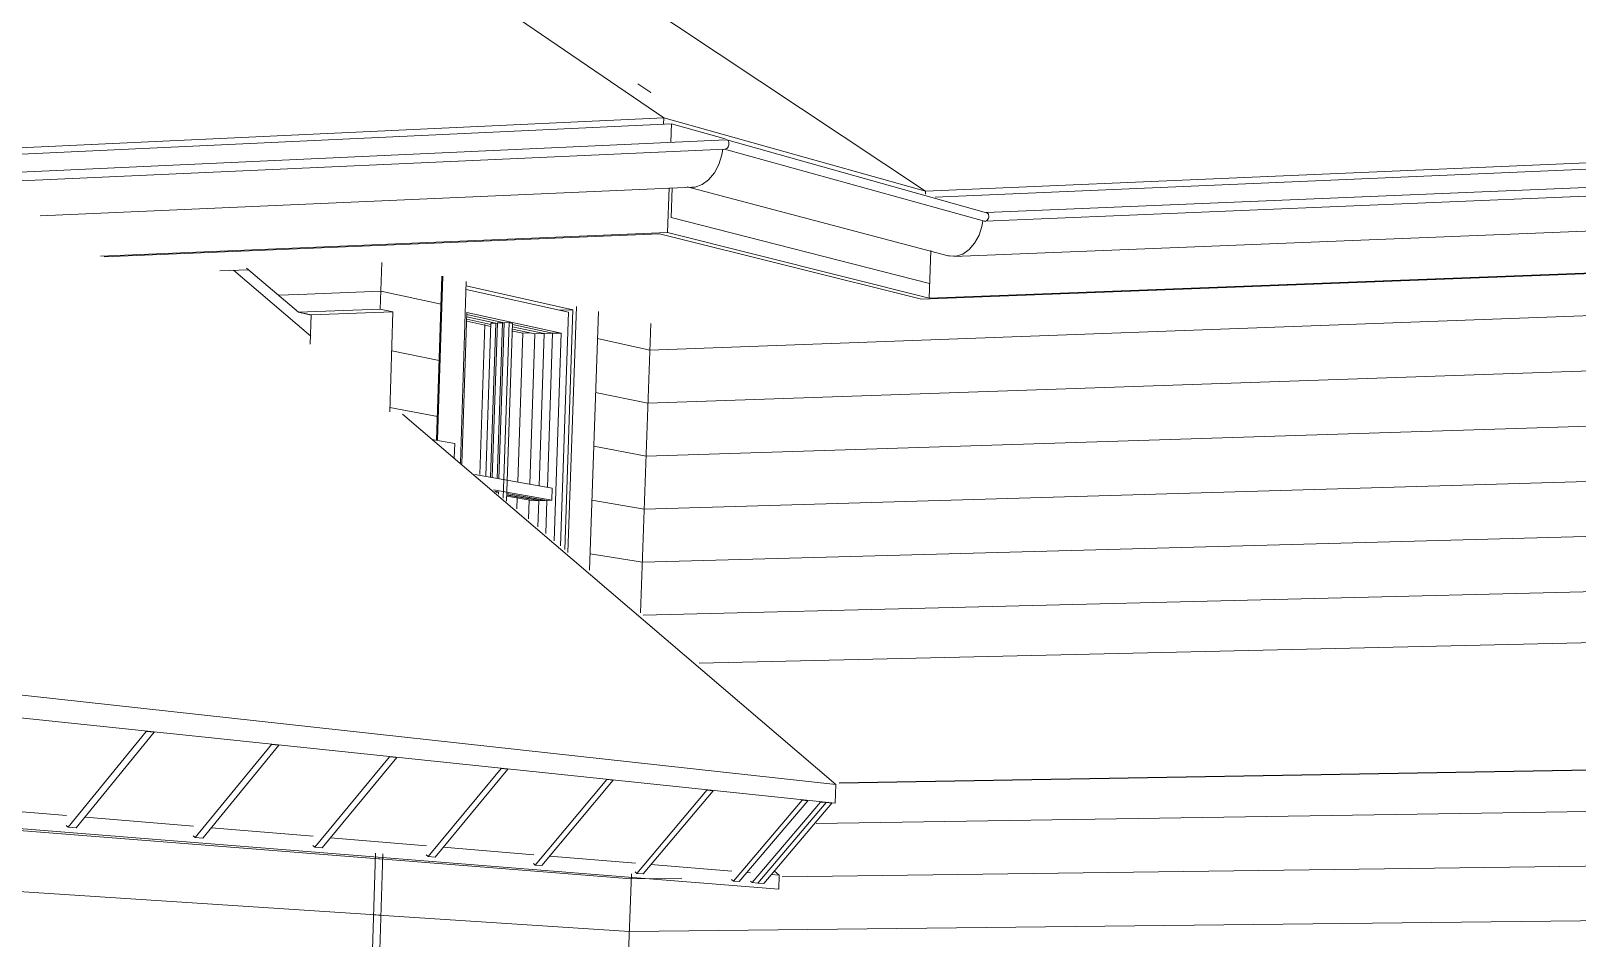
# Model space of a CAD drawing. Header units: inches. Extents: x 205 to 211, y -138 to -29.
# Drawn here: x 205.7529 to 205.9148, y -29.2402 to -29.1452 of the extents above; entities that cross this region are included whole.
import ezdxf

# ---------------------------------------------------------------- set-up
doc = ezdxf.new("R2010")
doc.units = ezdxf.units.IN
doc.header["$MEASUREMENT"] = 0
for name, color, linetype, lineweight in [('A-GLAZ', 151, 'Continuous', 13), ('A-ROOF', 132, 'Continuous', 13), ('A-ROOF-OTLN', 132, 'Continuous', 9), ('A-WALL', 113, 'Continuous', 13), ('A-WALL-PATT', 111, 'Continuous', 13), ('S-BEAM', 12, 'Continuous', 9)]:
    doc.layers.add(name, color=color, linetype=linetype, lineweight=lineweight)

# ---------------------------------------------------------------- blocks, each defined once
blk = doc.blocks.new('FP_9-Looking North')
at = {"layer": 'A-WALL-PATT', "lineweight": 9}
blk.add_line((205.77877, -29.17287), (205.78094, -29.17279), dxfattribs=at)
blk = doc.blocks.new('FP_17-Looking North')
at = {"layer": 'A-WALL-PATT', "lineweight": 9}
for p, q in [((205.48389, -29.20769), (205.78972, -29.23194)), ((205.48391, -29.21778), (205.78953, -29.2378))]:
    blk.add_line(p, q, dxfattribs=at)
blk = doc.blocks.new('FP_23-Looking North')
at = {"layer": 'A-WALL-PATT', "lineweight": 9}
for p, q in [((205.81769, -29.17862), (206.01228, -29.1715)), ((205.81749, -29.18419), (206.01194, -29.17753)), ((205.8173, -29.18975), (206.0116, -29.18355)), ((205.8171, -29.1953), (206.01126, -29.18956)), ((205.81691, -29.20085), (206.01091, -29.19557)), ((205.817, -29.20639), (206.01057, -29.20157)), ((205.83513, -29.2282), (206.12822, -29.22361)), ((205.83155, -29.23379), (206.12778, -29.22985)), ((205.81574, -29.234), (205.82105, -29.23393)), ((205.81555, -29.2395), (206.12734, -29.23607))]:
    blk.add_line(p, q, dxfattribs=at)
blk = doc.blocks.new('FP_25-Looking North')
at = {"layer": 'A-WALL-PATT', "lineweight": 9}
for p, q in [((205.78952, -29.17245), (205.79583, -29.17383)), ((205.8122, -29.17741), (205.81769, -29.17862)), ((205.79066, -29.17869), (205.79564, -29.17971)), ((205.81201, -29.18306), (205.81749, -29.18419)), ((205.79047, -29.18463), (205.79544, -29.18558)), ((205.81181, -29.1887), (205.8173, -29.18975)), ((205.81162, -29.19434), (205.8171, -29.1953)), ((205.81143, -29.19996), (205.81691, -29.20085)), ((205.78895, -29.23188), (205.81574, -29.234)), ((205.78876, -29.23775), (205.81555, -29.2395)), ((205.78858, -29.24361), (205.81536, -29.245)), ((205.78839, -29.24947), (205.81516, -29.25049)), ((205.7882, -29.25532), (205.81497, -29.25597))]:
    blk.add_line(p, q, dxfattribs=at)
blk = doc.blocks.new('FP_26-Looking North')
at = {"layer": 'A-WALL-PATT', "lineweight": 9}
blk.add_line((205.78094, -29.17279), (205.78952, -29.17245), dxfattribs=at)

msp = doc.modelspace()

# ---------------------------------------------------------------- linework, layer by layer
at = {"layer": 'A-GLAZ', "lineweight": 9}
for p, q in [((205.79601, -29.17088), (205.79545, -29.18803)), ((205.79785, -29.19042), (205.79847, -29.17144)), ((205.80916, -29.17467), (205.79845, -29.17227)), ((205.79846, -29.17189), (205.80964, -29.1744)), ((205.80823, -29.17446), (205.80964, -29.1744)), ((205.80964, -29.1744), (205.80878, -29.19952)), ((205.81, -29.17405), (205.80912, -29.19981)), ((205.79799, -29.19053), (205.79852, -29.17468)), ((205.79851, -29.17514), (205.80156, -29.1758)), ((205.79852, -29.17468), (205.80841, -29.17684)), ((205.80243, -29.17577), (205.79852, -29.17491)), ((205.80243, -29.17577), (205.79852, -29.17491)), ((205.79852, -29.17491), (205.80243, -29.17577)), ((205.80104, -29.17594), (205.79853, -29.1754)), ((205.80105, -29.17614), (205.79854, -29.1756)), ((205.79989, -29.19166), (205.80041, -29.17595)), ((205.80751, -29.17687), (205.80332, -29.17596)), ((205.80751, -29.17687), (205.80332, -29.17596)), ((205.80332, -29.17596), (205.80751, -29.17687)), ((205.80832, -29.19914), (205.80916, -29.17467)), ((205.81137, -29.20169), (205.8123, -29.17457)), ((205.80332, -29.17618), (205.80664, -29.1769)), ((205.80565, -29.17694), (205.80332, -29.17644)), ((205.80438, -29.17686), (205.80333, -29.17663)), ((205.80385, -29.19242), (205.80438, -29.17686)), ((205.80517, -29.17683), (205.80438, -29.17686)), ((205.80512, -29.19266), (205.80565, -29.17694)), ((205.80565, -29.17694), (205.80751, -29.17687)), ((205.80664, -29.1769), (205.8061, -29.19284)), ((205.80751, -29.17687), (205.80664, -29.1769)), ((205.80696, -29.19301), (205.80751, -29.17687)), ((205.80696, -29.19301), (205.80751, -29.17687)), ((205.80751, -29.17687), (205.80696, -29.19301)), ((205.80751, -29.17687), (205.80841, -29.17684)), ((205.80841, -29.17684), (205.80766, -29.19859)), ((205.80376, -29.19525), (205.8038, -29.19408)), ((205.80499, -29.19631), (205.80506, -29.19431)), ((205.80605, -29.19439), (205.80596, -29.19713)), ((205.80679, -29.19784), (205.80691, -29.19436)), ((205.80679, -29.19784), (205.80691, -29.19436)), ((205.80691, -29.19436), (205.80679, -29.19784))]:
    msp.add_line(p, q, dxfattribs=at)
at = {"layer": 'A-GLAZ'}
for p, q in [((205.8005, -29.19184), (205.80104, -29.17582)), ((205.80156, -29.1758), (205.80102, -29.19194)), ((205.80104, -29.17582), (205.80156, -29.1758)), ((205.80119, -29.19197), (205.80173, -29.17579)), ((205.80173, -29.17584), (205.80156, -29.1758)), ((205.80226, -29.17577), (205.80171, -29.19207)), ((205.80173, -29.17579), (205.80226, -29.17577)), ((205.80188, -29.1921), (205.80243, -29.17577)), ((205.80243, -29.17581), (205.80226, -29.17577)), ((205.80295, -29.17575), (205.80234, -29.19414)), ((205.80243, -29.17577), (205.80295, -29.17575)), ((205.80269, -29.19444), (205.80332, -29.17583)), ((205.80332, -29.17583), (205.80295, -29.17575)), ((205.80747, -29.1931), (205.79936, -29.19166)), ((205.8013, -29.19327), (205.80743, -29.19434)), ((205.80184, -29.19347), (205.80147, -29.19341)), ((205.80153, -29.19346), (205.80184, -29.19351)), ((205.80166, -29.19348), (205.80166, -29.19356)), ((205.80183, -29.19371), (205.80184, -29.19347)), ((205.80691, -29.19436), (205.80273, -29.19363)), ((205.80273, -29.19366), (205.80674, -29.19437)), ((205.80622, -29.19438), (205.80273, -29.19377)), ((205.80273, -29.19381), (205.80605, -29.19439)), ((205.80743, -29.19434), (205.80747, -29.1931)), ((205.80553, -29.1944), (205.80273, -29.19391)), ((205.80605, -29.19439), (205.80553, -29.1944)), ((205.80674, -29.19437), (205.80622, -29.19438)), ((205.80743, -29.19434), (205.80691, -29.19436))]:
    msp.add_line(p, q, dxfattribs=at)
at = {"layer": 'A-ROOF'}
for p, q in [((205.68355, -29.06192), (205.81915, -29.15429)), ((205.84658, -29.162), (205.73026, -29.08466)), ((205.84658, -29.162), (206.18182, -29.14758)), ((205.74937, -29.15755), (205.81915, -29.15429)), ((205.81913, -29.15496), (205.81915, -29.15429)), ((205.81915, -29.15429), (205.84658, -29.162)), ((205.84657, -29.16229), (205.84658, -29.162)), ((205.78217, -29.17716), (205.77409, -29.17025)), ((205.43861, -29.18032), (205.83719, -29.22413)), ((205.83719, -29.22413), (205.79177, -29.18535)), ((205.83711, -29.22608), (205.64515, -29.20597)), ((205.83711, -29.22608), (205.83719, -29.22413))]:
    msp.add_line(p, q, dxfattribs=at)
at = {"layer": 'A-ROOF-OTLN'}
for p, q in [((205.84758, -29.1626), (206.18313, -29.14825)), ((205.85291, -29.16423), (206.19265, -29.14996)), ((206.19248, -29.15099), (205.85282, -29.16513)), ((205.74956, -29.1582), (205.81995, -29.15493)), ((205.81988, -29.15684), (205.81995, -29.15493)), ((205.81995, -29.15493), (205.82559, -29.15651)), ((205.74866, -29.16012), (205.82568, -29.1566)), ((206.18676, -29.15528), (205.84954, -29.16882)), ((205.82558, -29.15758), (205.74902, -29.16104)), ((205.85273, -29.16513), (205.8255, -29.15757)), ((205.82575, -29.15662), (205.85297, -29.16424)), ((206.18084, -29.16048), (205.84614, -29.17331)), ((206.18221, -29.16033), (205.84694, -29.1732)), ((205.8222, -29.16158), (205.75383, -29.16457)), ((205.81954, -29.16632), (205.81971, -29.16165)), ((205.81993, -29.16474), (205.82004, -29.16163)), ((205.84894, -29.16877), (205.82159, -29.16153)), ((205.847, -29.17165), (205.81993, -29.16474)), ((205.81954, -29.16632), (205.76017, -29.1688)), ((205.81872, -29.16645), (205.76054, -29.16887)), ((205.84614, -29.17331), (205.81872, -29.16645)), ((205.84694, -29.1732), (205.81954, -29.16632)), ((205.84713, -29.16821), (205.84694, -29.1732)), ((205.77265, -29.17033), (205.77566, -29.17021)), ((205.83119, -29.23506), (205.4273, -29.20286)), ((205.7445, -29.22637), (205.75658, -29.22738)), ((205.75857, -29.22755), (205.76988, -29.22849)), ((205.77177, -29.22865), (205.78244, -29.22954)), ((205.78425, -29.22969), (205.7943, -29.23053)), ((205.79605, -29.23068), (205.80553, -29.23147)), ((205.80722, -29.23161), (205.81618, -29.23236)), ((205.81781, -29.23249), (205.82628, -29.2332)), ((205.82786, -29.23333), (205.82825, -29.23337)), ((205.83042, -29.23355), (205.83125, -29.23362)), ((205.83125, -29.23362), (205.83074, -29.23318)), ((205.83119, -29.23506), (205.83125, -29.23362))]:
    msp.add_line(p, q, dxfattribs=at)
for points in [[(205.82557, -29.15757, 0), (205.82565, -29.15756, 0), (205.82574, -29.15752, 0), (205.82582, -29.15745, 0), (205.82589, -29.15735, 0), (205.82594, -29.15724, 0), (205.82597, -29.15712, 0), (205.82598, -29.15699, 0), (205.82596, -29.15687, 0), (205.82593, -29.15677, 0), (205.82588, -29.15668, 0), (205.82581, -29.15663, 0), (205.82573, -29.1566, 0), (205.82564, -29.1566, 0)], [(205.82564, -29.1566, 0), (205.82573, -29.1566, 0), (205.82581, -29.15663, 0), (205.82588, -29.15668, 0), (205.82593, -29.15677, 0), (205.82596, -29.15687, 0), (205.82598, -29.15699, 0), (205.82597, -29.15712, 0), (205.82594, -29.15724, 0), (205.82589, -29.15735, 0), (205.82582, -29.15745, 0), (205.82574, -29.15752, 0), (205.82565, -29.15756, 0), (205.82557, -29.15757, 0)], [(205.82533, -29.15758, 0), (205.82523, -29.15817, 0), (205.82492, -29.15918, 0), (205.82445, -29.16007, 0), (205.82385, -29.16079, 0), (205.82317, -29.1613, 0), (205.82245, -29.16155, 0), (205.82208, -29.16157, 0)], [(205.82245, -29.16155, 0), (205.82317, -29.1613, 0), (205.82385, -29.16079, 0), (205.82445, -29.16007, 0), (205.82492, -29.15918, 0), (205.82523, -29.15817, 0), (205.82533, -29.15758, 0)], [(205.85272, -29.16511, 0), (205.8528, -29.16513, 0), (205.85288, -29.16512, 0), (205.85297, -29.16508, 0), (205.85304, -29.16502, 0), (205.85311, -29.16493, 0), (205.85316, -29.16482, 0), (205.85319, -29.16471, 0), (205.8532, -29.16459, 0), (205.85318, -29.16448, 0), (205.85315, -29.16439, 0), (205.8531, -29.16431, 0), (205.85303, -29.16425, 0), (205.85295, -29.16423, 0)], [(205.85295, -29.16423, 0), (205.85303, -29.16425, 0), (205.8531, -29.16431, 0), (205.85315, -29.16439, 0), (205.85318, -29.16448, 0), (205.8532, -29.16459, 0), (205.85319, -29.16471, 0), (205.85316, -29.16482, 0), (205.85311, -29.16493, 0), (205.85304, -29.16502, 0), (205.85297, -29.16508, 0), (205.85288, -29.16512, 0), (205.8528, -29.16513, 0), (205.85272, -29.16511, 0)], [(205.85257, -29.16508, 0), (205.85247, -29.16568, 0), (205.85217, -29.16661, 0), (205.85171, -29.16744, 0), (205.85113, -29.16811, 0), (205.85046, -29.16857, 0), (205.84977, -29.16879, 0), (205.84908, -29.16877, 0), (205.84897, -29.16874, 0)], [(205.84908, -29.16877, 0), (205.84977, -29.16879, 0), (205.85046, -29.16857, 0), (205.85113, -29.16811, 0), (205.85171, -29.16744, 0), (205.85217, -29.16661, 0), (205.85247, -29.16568, 0), (205.85257, -29.16508, 0)]]:
    msp.add_polyline3d(points, dxfattribs=at)
at = {"layer": 'A-WALL'}
for p, q in [((205.78962, -29.16946), (205.78946, -29.17433)), ((205.77545, -29.17004), (205.78088, -29.17467)), ((205.79536, -29.18805), (205.79592, -29.17088)), ((205.78946, -29.17433), (205.78088, -29.17467)), ((205.78946, -29.17433), (205.79079, -29.17462)), ((205.78223, -29.17496), (205.78088, -29.17467)), ((205.78223, -29.17495), (205.78088, -29.17467)), ((205.78213, -29.178), (205.78223, -29.17495)), ((205.79079, -29.17462), (205.78223, -29.17495)), ((205.79079, -29.17462), (205.79045, -29.1851)), ((205.81672, -29.20615), (205.81779, -29.17583)), ((205.79725, -29.18842), (205.79487, -29.18798)), ((205.7972, -29.18992), (205.79725, -29.18842)), ((206.00971, -29.20714), (205.82286, -29.2114)), ((205.83753, -29.22395), (206.00892, -29.22097)), ((206.00908, -29.22101), (205.83753, -29.22399)), ((205.78897, -29.2313), (205.78803, -29.26063)), ((205.7888, -29.26063), (205.78974, -29.23136)), ((205.81481, -29.26039), (205.81576, -29.23346))]:
    msp.add_line(p, q, dxfattribs=at)
at = {"layer": 'S-BEAM'}
for p, q in [((205.81779, -29.15164), (205.81645, -29.15075)), ((205.81779, -29.15164), (205.81775, -29.15164)), ((205.76494, -29.21856), (205.75677, -29.2286)), ((205.75762, -29.22867), (205.76578, -29.21865)), ((205.76489, -29.21851), (205.76494, -29.21856)), ((205.76578, -29.21865), (205.76494, -29.21856)), ((205.76578, -29.21865), (205.76573, -29.2186)), ((205.77805, -29.21993), (205.77006, -29.22968)), ((205.77087, -29.22974), (205.77885, -29.22001)), ((205.778, -29.21989), (205.77805, -29.21993)), ((205.77885, -29.22001), (205.77805, -29.21993)), ((205.77885, -29.22001), (205.7788, -29.21997)), ((205.79043, -29.22123), (205.78261, -29.23069)), ((205.78337, -29.23075), (205.79118, -29.2213)), ((205.79118, -29.2213), (205.79043, -29.22123)), ((205.80212, -29.22245), (205.79447, -29.23165)), ((205.79519, -29.23171), (205.80283, -29.22252)), ((205.80283, -29.22252), (205.80212, -29.22245)), ((205.81318, -29.22361), (205.80569, -29.23256)), ((205.80637, -29.23261), (205.81386, -29.22368)), ((205.81386, -29.22368), (205.81318, -29.22361)), ((205.82367, -29.22471), (205.81633, -29.23342)), ((205.81698, -29.23347), (205.82431, -29.22477)), ((205.82431, -29.22477), (205.82367, -29.22471)), ((205.83363, -29.22575), (205.82644, -29.23424)), ((205.82705, -29.23428), (205.83423, -29.22581)), ((205.83556, -29.22595), (205.8284, -29.23439)), ((205.83616, -29.22601), (205.82901, -29.23444)), ((205.82901, -29.23444), (205.83616, -29.22601)), ((205.82962, -29.23449), (205.83676, -29.22608)), ((205.83423, -29.22581), (205.83363, -29.22575)), ((205.83616, -29.22601), (205.83556, -29.22595)), ((205.83676, -29.22608), (205.83616, -29.22601)), ((205.75677, -29.2286), (205.75655, -29.22841)), ((205.75677, -29.2286), (205.75762, -29.22867)), ((205.77006, -29.22968), (205.76985, -29.22949)), ((205.77006, -29.22968), (205.77087, -29.22974)), ((205.78261, -29.23069), (205.78241, -29.23051)), ((205.78261, -29.23069), (205.78337, -29.23075)), ((205.79447, -29.23165), (205.79427, -29.23148)), ((205.79447, -29.23165), (205.79519, -29.23171)), ((205.80569, -29.23256), (205.8055, -29.23239)), ((205.80569, -29.23256), (205.80637, -29.23261)), ((205.81633, -29.23342), (205.81615, -29.23325)), ((205.81633, -29.23342), (205.81698, -29.23347)), ((205.82644, -29.23424), (205.82625, -29.23408)), ((205.82644, -29.23424), (205.82705, -29.23428)), ((205.8284, -29.23439), (205.82822, -29.23424)), ((205.8284, -29.23439), (205.82901, -29.23444)), ((205.82901, -29.23444), (205.82962, -29.23449))]:
    msp.add_line(p, q, dxfattribs=at)

# ---------------------------------------------------------------- block references
at = {"layer": 'A-WALL', "lineweight": 9}
for name in ['FP_23-Looking North', 'FP_9-Looking North', 'FP_26-Looking North', 'FP_25-Looking North', 'FP_17-Looking North']:
    msp.add_blockref(name, (0, 0), dxfattribs=at)

doc.saveas('drawing.dxf')
